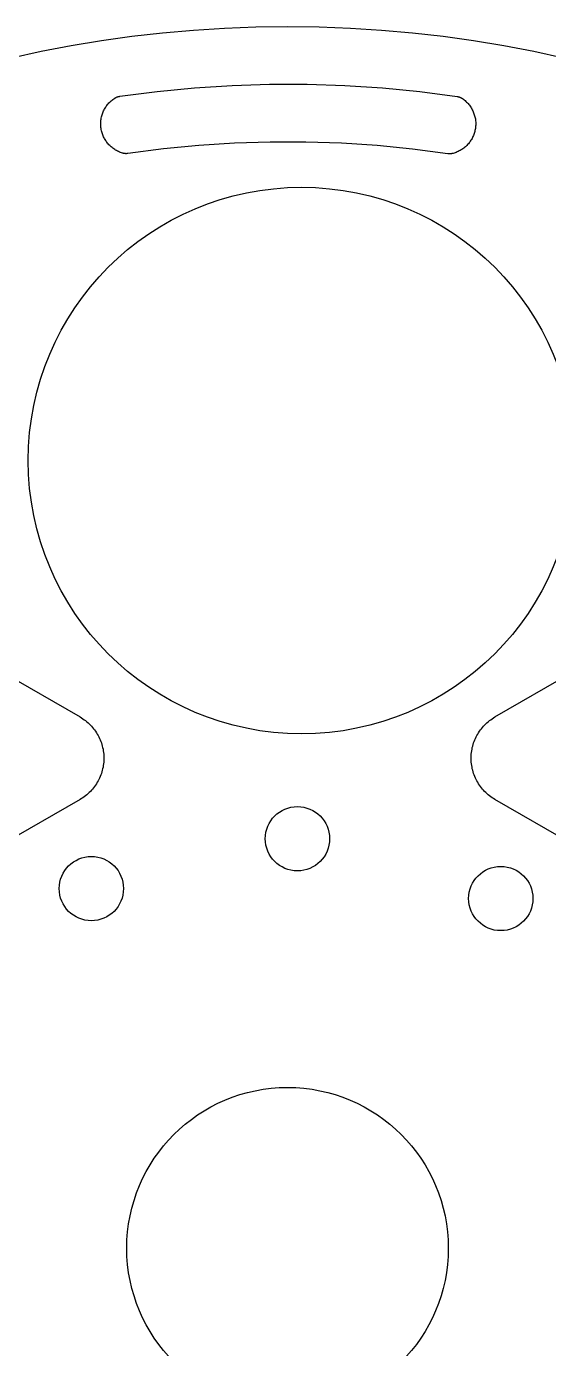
# Model space of a CAD drawing. Extents: x -4303 to -3459, y 4203 to 4583.
# Drawn here: x -3689.4 to -3608.2, y 4377 to 4582.6 of the extents above; entities that cross this region are included whole.
import ezdxf

# ---------------------------------------------------------------- set-up
doc = ezdxf.new("R2010")
doc.units = 0
doc.layers.add('DEFAULT', color=7, linetype='CONTINUOUS')

msp = doc.modelspace()

# ---------------------------------------------------------------- linework, layer by layer
at = {"layer": 'DEFAULT'}
for p, q in [((-3669.04, 4572.53), (-3663.22, 4573.09)), ((-3663.22, 4573.09), (-3657.38, 4573.47)), ((-3657.38, 4573.47), (-3651.54, 4573.65)), ((-3651.54, 4573.65), (-3645.69, 4573.65)), ((-3645.69, 4573.65), (-3639.84, 4573.45)), ((-3639.84, 4573.45), (-3634.01, 4573.07)), ((-3634.01, 4573.07), (-3628.19, 4572.5)), ((-3676.64, 4570.61), (-3676.53, 4570.74)), ((-3676.53, 4570.74), (-3676.41, 4570.86)), ((-3676.41, 4570.86), (-3676.29, 4570.97)), ((-3676.29, 4570.97), (-3676.17, 4571.08)), ((-3676.17, 4571.08), (-3676.04, 4571.19)), ((-3676.04, 4571.19), (-3675.91, 4571.29)), ((-3675.91, 4571.29), (-3675.78, 4571.39)), ((-3675.78, 4571.39), (-3675.64, 4571.48)), ((-3675.64, 4571.48), (-3675.58, 4571.52)), ((-3675.58, 4571.52), (-3675.52, 4571.55)), ((-3675.52, 4571.55), (-3675.47, 4571.58)), ((-3675.47, 4571.58), (-3675.41, 4571.61)), ((-3675.41, 4571.61), (-3675.35, 4571.64)), ((-3675.35, 4571.64), (-3675.28, 4571.67)), ((-3675.28, 4571.67), (-3675.22, 4571.69)), ((-3675.22, 4571.69), (-3675.16, 4571.71)), ((-3675.16, 4571.71), (-3675.1, 4571.73)), ((-3675.1, 4571.73), (-3675.03, 4571.75)), ((-3675.03, 4571.75), (-3674.97, 4571.76)), ((-3674.97, 4571.76), (-3674.9, 4571.77)), ((-3674.9, 4571.77), (-3674.84, 4571.78)), ((-3674.84, 4571.78), (-3669.04, 4572.53)), ((-3628.19, 4572.5), (-3622.39, 4571.74)), ((-3622.39, 4571.74), (-3622.33, 4571.73)), ((-3622.33, 4571.73), (-3622.26, 4571.72)), ((-3622.26, 4571.72), (-3622.2, 4571.7)), ((-3622.2, 4571.7), (-3622.13, 4571.69)), ((-3622.13, 4571.69), (-3622.07, 4571.67)), ((-3622.07, 4571.67), (-3622.01, 4571.65)), ((-3622.01, 4571.65), (-3621.95, 4571.62)), ((-3621.95, 4571.62), (-3621.89, 4571.6)), ((-3621.89, 4571.6), (-3621.83, 4571.57)), ((-3621.83, 4571.57), (-3621.77, 4571.54)), ((-3621.77, 4571.54), (-3621.71, 4571.51)), ((-3621.71, 4571.51), (-3621.65, 4571.48)), ((-3621.65, 4571.48), (-3621.6, 4571.44)), ((-3621.6, 4571.44), (-3621.54, 4571.41)), ((-3621.54, 4571.41), (-3621.41, 4571.31)), ((-3621.41, 4571.31), (-3621.28, 4571.21)), ((-3621.28, 4571.21), (-3621.15, 4571.1)), ((-3621.15, 4571.1), (-3621.03, 4570.99)), ((-3621.03, 4570.99), (-3620.91, 4570.88)), ((-3620.91, 4570.88), (-3620.79, 4570.76)), ((-3620.79, 4570.76), (-3620.68, 4570.64)), ((-3677.68, 4568.56), (-3677.64, 4568.72)), ((-3677.64, 4568.72), (-3677.6, 4568.88)), ((-3677.6, 4568.88), (-3677.54, 4569.04)), ((-3677.54, 4569.04), (-3677.49, 4569.2)), ((-3677.49, 4569.2), (-3677.43, 4569.35)), ((-3677.43, 4569.35), (-3677.36, 4569.5)), ((-3677.36, 4569.5), (-3677.29, 4569.65)), ((-3677.29, 4569.65), (-3677.21, 4569.8)), ((-3677.21, 4569.8), (-3677.12, 4569.94)), ((-3677.12, 4569.94), (-3677.04, 4570.08)), ((-3677.04, 4570.08), (-3676.94, 4570.22)), ((-3676.94, 4570.22), (-3676.85, 4570.36)), ((-3676.85, 4570.36), (-3676.74, 4570.49)), ((-3676.74, 4570.49), (-3676.64, 4570.61)), ((-3620.68, 4570.64), (-3620.57, 4570.51)), ((-3620.57, 4570.51), (-3620.47, 4570.38)), ((-3620.47, 4570.38), (-3620.37, 4570.25)), ((-3620.37, 4570.25), (-3620.27, 4570.11)), ((-3620.27, 4570.11), (-3620.19, 4569.97)), ((-3620.19, 4569.97), (-3620.1, 4569.83)), ((-3620.1, 4569.83), (-3620.02, 4569.68)), ((-3620.02, 4569.68), (-3619.95, 4569.53)), ((-3619.95, 4569.53), (-3619.88, 4569.38)), ((-3619.88, 4569.38), (-3619.82, 4569.23)), ((-3619.82, 4569.23), (-3619.76, 4569.07)), ((-3619.76, 4569.07), (-3619.71, 4568.91)), ((-3619.71, 4568.91), (-3619.66, 4568.75)), ((-3619.66, 4568.75), (-3619.62, 4568.59)), ((-3677.8, 4567.74), (-3677.79, 4567.91)), ((-3677.8, 4567.58), (-3677.8, 4567.74)), ((-3677.8, 4567.41), (-3677.8, 4567.58)), ((-3677.8, 4567.25), (-3677.8, 4567.41)), ((-3677.79, 4567.08), (-3677.8, 4567.25)), ((-3677.79, 4567.91), (-3677.77, 4568.07)), ((-3677.77, 4566.91), (-3677.79, 4567.08)), ((-3677.77, 4568.07), (-3677.75, 4568.24)), ((-3677.75, 4566.75), (-3677.77, 4566.91)), ((-3677.75, 4568.24), (-3677.72, 4568.4)), ((-3677.72, 4566.59), (-3677.75, 4566.75)), ((-3677.72, 4568.4), (-3677.68, 4568.56)), ((-3677.68, 4566.42), (-3677.72, 4566.59)), ((-3619.62, 4568.59), (-3619.58, 4568.43)), ((-3619.57, 4566.61), (-3619.61, 4566.45)), ((-3619.58, 4568.43), (-3619.55, 4568.27)), ((-3619.54, 4566.78), (-3619.57, 4566.61)), ((-3619.55, 4568.27), (-3619.53, 4568.1)), ((-3619.52, 4566.94), (-3619.54, 4566.78)), ((-3619.53, 4568.1), (-3619.51, 4567.94)), ((-3619.51, 4567.11), (-3619.52, 4566.94)), ((-3619.51, 4567.94), (-3619.5, 4567.77)), ((-3619.5, 4567.27), (-3619.51, 4567.11)), ((-3619.5, 4567.77), (-3619.49, 4567.61)), ((-3619.49, 4567.44), (-3619.5, 4567.27)), ((-3619.49, 4567.61), (-3619.49, 4567.44)), ((-3677.64, 4566.26), (-3677.68, 4566.42)), ((-3677.6, 4566.1), (-3677.64, 4566.26)), ((-3677.55, 4565.95), (-3677.6, 4566.1)), ((-3677.49, 4565.79), (-3677.55, 4565.95)), ((-3677.43, 4565.64), (-3677.49, 4565.79)), ((-3677.36, 4565.48), (-3677.43, 4565.64)), ((-3677.29, 4565.33), (-3677.36, 4565.48)), ((-3677.21, 4565.19), (-3677.29, 4565.33)), ((-3677.13, 4565.04), (-3677.21, 4565.19)), ((-3677.04, 4564.9), (-3677.13, 4565.04)), ((-3676.95, 4564.77), (-3677.04, 4564.9)), ((-3676.85, 4564.63), (-3676.95, 4564.77)), ((-3676.75, 4564.5), (-3676.85, 4564.63)), ((-3651.46, 4564.65), (-3657.01, 4564.47)), ((-3645.91, 4564.65), (-3651.46, 4564.65)), ((-3640.37, 4564.47), (-3645.91, 4564.65)), ((-3620.53, 4564.52), (-3620.64, 4564.39)), ((-3620.43, 4564.65), (-3620.53, 4564.52)), ((-3620.33, 4564.79), (-3620.43, 4564.65)), ((-3620.24, 4564.93), (-3620.33, 4564.79)), ((-3620.15, 4565.07), (-3620.24, 4564.93)), ((-3620.07, 4565.21), (-3620.15, 4565.07)), ((-3619.99, 4565.36), (-3620.07, 4565.21)), ((-3619.92, 4565.51), (-3619.99, 4565.36)), ((-3619.86, 4565.66), (-3619.92, 4565.51)), ((-3619.8, 4565.82), (-3619.86, 4565.66)), ((-3619.74, 4565.97), (-3619.8, 4565.82)), ((-3619.69, 4566.13), (-3619.74, 4565.97)), ((-3619.64, 4566.29), (-3619.69, 4566.13)), ((-3619.61, 4566.45), (-3619.64, 4566.29)), ((-3676.64, 4564.37), (-3676.75, 4564.5)), ((-3676.53, 4564.25), (-3676.64, 4564.37)), ((-3676.41, 4564.13), (-3676.53, 4564.25)), ((-3676.29, 4564.01), (-3676.41, 4564.13)), ((-3676.17, 4563.9), (-3676.29, 4564.01)), ((-3676.04, 4563.8), (-3676.17, 4563.9)), ((-3675.91, 4563.69), (-3676.04, 4563.8)), ((-3675.78, 4563.6), (-3675.91, 4563.69)), ((-3675.64, 4563.5), (-3675.78, 4563.6)), ((-3675.5, 4563.42), (-3675.64, 4563.5)), ((-3675.36, 4563.33), (-3675.5, 4563.42)), ((-3675.21, 4563.25), (-3675.36, 4563.33)), ((-3675.06, 4563.18), (-3675.21, 4563.25)), ((-3674.91, 4563.11), (-3675.06, 4563.18)), ((-3674.76, 4563.05), (-3674.91, 4563.11)), ((-3674.6, 4562.99), (-3674.76, 4563.05)), ((-3674.44, 4562.94), (-3674.6, 4562.99)), ((-3674.38, 4562.92), (-3674.44, 4562.94)), ((-3674.31, 4562.91), (-3674.38, 4562.92)), ((-3674.25, 4562.89), (-3674.31, 4562.91)), ((-3674.18, 4562.88), (-3674.25, 4562.89)), ((-3674.11, 4562.87), (-3674.18, 4562.88)), ((-3674.04, 4562.86), (-3674.11, 4562.87)), ((-3673.98, 4562.86), (-3674.04, 4562.86)), ((-3673.91, 4562.85), (-3673.98, 4562.86)), ((-3673.84, 4562.85), (-3673.91, 4562.85)), ((-3673.77, 4562.86), (-3673.84, 4562.85)), ((-3673.7, 4562.86), (-3673.77, 4562.86)), ((-3673.63, 4562.87), (-3673.7, 4562.86)), ((-3673.57, 4562.87), (-3673.63, 4562.87)), ((-3668.06, 4563.59), (-3673.57, 4562.87)), ((-3662.54, 4564.12), (-3668.06, 4563.59)), ((-3657.01, 4564.47), (-3662.54, 4564.12)), ((-3634.83, 4564.11), (-3640.37, 4564.47)), ((-3629.31, 4563.57), (-3634.83, 4564.11)), ((-3623.81, 4562.85), (-3629.31, 4563.57)), ((-3623.74, 4562.84), (-3623.81, 4562.85)), ((-3623.67, 4562.84), (-3623.74, 4562.84)), ((-3623.6, 4562.83), (-3623.67, 4562.84)), ((-3623.53, 4562.83), (-3623.6, 4562.83)), ((-3623.46, 4562.83), (-3623.53, 4562.83)), ((-3623.39, 4562.83), (-3623.46, 4562.83)), ((-3623.33, 4562.84), (-3623.39, 4562.83)), ((-3623.26, 4562.85), (-3623.33, 4562.84)), ((-3623.19, 4562.86), (-3623.26, 4562.85)), ((-3623.12, 4562.87), (-3623.19, 4562.86)), ((-3623.05, 4562.89), (-3623.12, 4562.87)), ((-3622.99, 4562.9), (-3623.05, 4562.89)), ((-3622.83, 4562.95), (-3622.99, 4562.9)), ((-3622.67, 4563), (-3622.83, 4562.95)), ((-3622.51, 4563.06), (-3622.67, 4563)), ((-3622.36, 4563.12), (-3622.51, 4563.06)), ((-3622.21, 4563.19), (-3622.36, 4563.12)), ((-3622.06, 4563.27), (-3622.21, 4563.19)), ((-3621.91, 4563.34), (-3622.06, 4563.27)), ((-3621.77, 4563.43), (-3621.91, 4563.34)), ((-3621.63, 4563.52), (-3621.77, 4563.43)), ((-3621.49, 4563.61), (-3621.63, 4563.52)), ((-3621.36, 4563.71), (-3621.49, 4563.61)), ((-3621.23, 4563.81), (-3621.36, 4563.71)), ((-3621.1, 4563.92), (-3621.23, 4563.81)), ((-3620.98, 4564.03), (-3621.1, 4563.92)), ((-3620.86, 4564.15), (-3620.98, 4564.03)), ((-3620.75, 4564.27), (-3620.86, 4564.15)), ((-3620.64, 4564.39), (-3620.75, 4564.27)), ((-3693.08, 4482.21), (-3681.02, 4475.25)), ((-3616.51, 4475.25), (-3604.45, 4482.21)), ((-3681.02, 4475.25), (-3680.8, 4475.11)), ((-3680.8, 4475.11), (-3680.59, 4474.98)), ((-3680.59, 4474.98), (-3680.38, 4474.83)), ((-3680.38, 4474.83), (-3680.18, 4474.68)), ((-3680.18, 4474.68), (-3679.98, 4474.52)), ((-3679.98, 4474.52), (-3679.79, 4474.35)), ((-3679.79, 4474.35), (-3679.6, 4474.18)), ((-3679.6, 4474.18), (-3679.42, 4474)), ((-3618.11, 4474), (-3617.93, 4474.18)), ((-3617.93, 4474.18), (-3617.74, 4474.35)), ((-3617.74, 4474.35), (-3617.55, 4474.52)), ((-3617.55, 4474.52), (-3617.35, 4474.68)), ((-3617.35, 4474.68), (-3617.15, 4474.83)), ((-3617.15, 4474.83), (-3616.94, 4474.98)), ((-3616.94, 4474.98), (-3616.72, 4475.11)), ((-3616.72, 4475.11), (-3616.51, 4475.25)), ((-3679.42, 4474), (-3679.25, 4473.82)), ((-3679.25, 4473.82), (-3679.08, 4473.63)), ((-3679.08, 4473.63), (-3678.92, 4473.43)), ((-3678.92, 4473.43), (-3678.77, 4473.23)), ((-3678.77, 4473.23), (-3678.62, 4473.02)), ((-3678.62, 4473.02), (-3678.48, 4472.81)), ((-3678.48, 4472.81), (-3678.35, 4472.59)), ((-3678.35, 4472.59), (-3678.22, 4472.37)), ((-3678.22, 4472.37), (-3678.1, 4472.15)), ((-3678.1, 4472.15), (-3677.99, 4471.92)), ((-3619.53, 4471.92), (-3619.42, 4472.15)), ((-3619.42, 4472.15), (-3619.31, 4472.37)), ((-3619.31, 4472.37), (-3619.18, 4472.59)), ((-3619.18, 4472.59), (-3619.05, 4472.81)), ((-3619.05, 4472.81), (-3618.91, 4473.02)), ((-3618.91, 4473.02), (-3618.76, 4473.23)), ((-3618.76, 4473.23), (-3618.61, 4473.43)), ((-3618.61, 4473.43), (-3618.45, 4473.63)), ((-3618.45, 4473.63), (-3618.28, 4473.82)), ((-3618.28, 4473.82), (-3618.11, 4474)), ((-3677.99, 4471.92), (-3677.89, 4471.68)), ((-3677.89, 4471.68), (-3677.8, 4471.45)), ((-3677.8, 4471.45), (-3677.71, 4471.21)), ((-3677.71, 4471.21), (-3677.64, 4470.97)), ((-3677.64, 4470.97), (-3677.57, 4470.72)), ((-3677.57, 4470.72), (-3677.51, 4470.48)), ((-3677.51, 4470.48), (-3677.45, 4470.23)), ((-3677.45, 4470.23), (-3677.41, 4469.98)), ((-3677.41, 4469.98), (-3677.38, 4469.73)), ((-3620.15, 4469.73), (-3620.12, 4469.98)), ((-3620.12, 4469.98), (-3620.07, 4470.23)), ((-3620.07, 4470.23), (-3620.02, 4470.48)), ((-3620.02, 4470.48), (-3619.96, 4470.72)), ((-3619.96, 4470.72), (-3619.89, 4470.97)), ((-3619.89, 4470.97), (-3619.82, 4471.21)), ((-3619.82, 4471.21), (-3619.73, 4471.45)), ((-3619.73, 4471.45), (-3619.64, 4471.68)), ((-3619.64, 4471.68), (-3619.53, 4471.92)), ((-3677.38, 4467.95), (-3677.41, 4467.7)), ((-3677.38, 4469.73), (-3677.35, 4469.47)), ((-3677.35, 4468.21), (-3677.38, 4467.95)), ((-3677.35, 4469.47), (-3677.33, 4469.22)), ((-3677.33, 4468.46), (-3677.35, 4468.21)), ((-3677.33, 4469.22), (-3677.32, 4468.97)), ((-3677.32, 4468.71), (-3677.33, 4468.46)), ((-3677.32, 4468.97), (-3677.32, 4468.71)), ((-3620.2, 4469.22), (-3620.18, 4469.47)), ((-3620.2, 4468.97), (-3620.2, 4469.22)), ((-3620.2, 4468.71), (-3620.2, 4468.97)), ((-3620.2, 4468.46), (-3620.2, 4468.71)), ((-3620.18, 4468.21), (-3620.2, 4468.46)), ((-3620.18, 4469.47), (-3620.15, 4469.73)), ((-3620.15, 4467.95), (-3620.18, 4468.21)), ((-3620.12, 4467.7), (-3620.15, 4467.95)), ((-3677.89, 4465.99), (-3677.99, 4465.76)), ((-3677.8, 4466.23), (-3677.89, 4465.99)), ((-3677.71, 4466.47), (-3677.8, 4466.23)), ((-3677.64, 4466.71), (-3677.71, 4466.47)), ((-3677.57, 4466.96), (-3677.64, 4466.71)), ((-3677.51, 4467.2), (-3677.57, 4466.96)), ((-3677.45, 4467.45), (-3677.51, 4467.2)), ((-3677.41, 4467.7), (-3677.45, 4467.45)), ((-3620.07, 4467.45), (-3620.12, 4467.7)), ((-3620.02, 4467.2), (-3620.07, 4467.45)), ((-3619.96, 4466.96), (-3620.02, 4467.2)), ((-3619.89, 4466.71), (-3619.96, 4466.96)), ((-3619.82, 4466.47), (-3619.89, 4466.71)), ((-3619.73, 4466.23), (-3619.82, 4466.47)), ((-3619.64, 4465.99), (-3619.73, 4466.23)), ((-3619.53, 4465.76), (-3619.64, 4465.99)), ((-3679.25, 4463.86), (-3679.42, 4463.68)), ((-3679.08, 4464.05), (-3679.25, 4463.86)), ((-3678.92, 4464.25), (-3679.08, 4464.05)), ((-3678.77, 4464.45), (-3678.92, 4464.25)), ((-3678.62, 4464.66), (-3678.77, 4464.45)), ((-3678.48, 4464.87), (-3678.62, 4464.66)), ((-3678.35, 4465.09), (-3678.48, 4464.87)), ((-3678.22, 4465.31), (-3678.35, 4465.09)), ((-3678.1, 4465.53), (-3678.22, 4465.31)), ((-3677.99, 4465.76), (-3678.1, 4465.53)), ((-3619.42, 4465.53), (-3619.53, 4465.76)), ((-3619.31, 4465.31), (-3619.42, 4465.53)), ((-3619.18, 4465.09), (-3619.31, 4465.31)), ((-3619.05, 4464.87), (-3619.18, 4465.09)), ((-3618.91, 4464.66), (-3619.05, 4464.87)), ((-3618.76, 4464.45), (-3618.91, 4464.66)), ((-3618.61, 4464.25), (-3618.76, 4464.45)), ((-3618.45, 4464.05), (-3618.61, 4464.25)), ((-3618.28, 4463.86), (-3618.45, 4464.05)), ((-3618.11, 4463.68), (-3618.28, 4463.86)), ((-3681.02, 4462.43), (-3693.08, 4455.47)), ((-3680.8, 4462.56), (-3681.02, 4462.43)), ((-3680.59, 4462.7), (-3680.8, 4462.56)), ((-3680.38, 4462.85), (-3680.59, 4462.7)), ((-3680.18, 4463), (-3680.38, 4462.85)), ((-3679.98, 4463.16), (-3680.18, 4463)), ((-3679.79, 4463.33), (-3679.98, 4463.16)), ((-3679.6, 4463.5), (-3679.79, 4463.33)), ((-3679.42, 4463.68), (-3679.6, 4463.5)), ((-3617.93, 4463.5), (-3618.11, 4463.68)), ((-3617.74, 4463.33), (-3617.93, 4463.5)), ((-3617.55, 4463.16), (-3617.74, 4463.33)), ((-3617.35, 4463), (-3617.55, 4463.16)), ((-3617.15, 4462.85), (-3617.35, 4463)), ((-3616.94, 4462.7), (-3617.15, 4462.85)), ((-3616.72, 4462.56), (-3616.94, 4462.7)), ((-3616.51, 4462.43), (-3616.72, 4462.56)), ((-3604.45, 4455.47), (-3616.51, 4462.43))]:
    msp.add_line(p, q, dxfattribs=at)
for centre, radius in [((-3648.76, 4392.64), 190), ((-3646.59, 4515.13), 42.5), ((-3647.22, 4456.32), 5), ((-3679.27, 4448.56), 5), ((-3615.59, 4447.02), 5), ((-3648.76, 4392.64), 25)]:
    msp.add_circle(centre, radius, dxfattribs=at)

doc.saveas('drawing.dxf')
